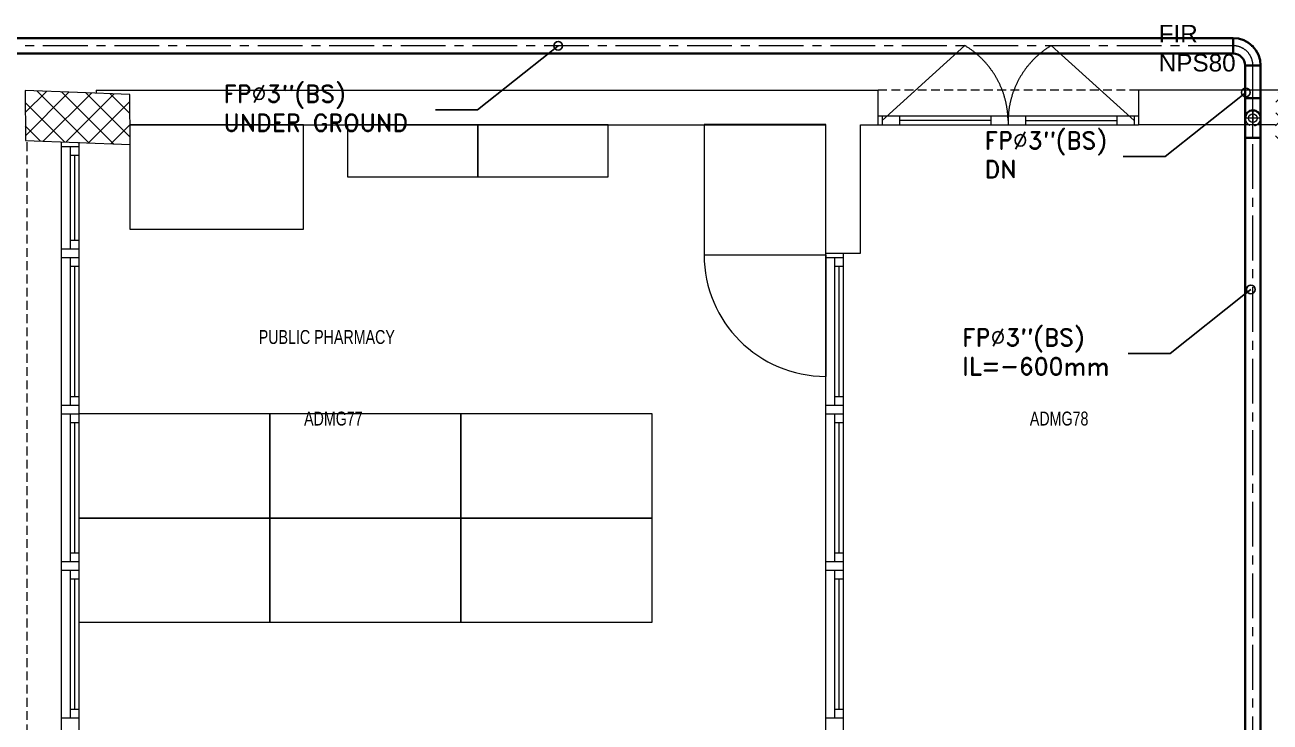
# Model space of a CAD drawing. Extents: x -234346 to 58427, y -132654 to -82394.
# Drawn here: x -148340 to -141171, y -97832 to -93817 of the extents above; entities that cross this region are included whole.
import ezdxf
from ezdxf import colors
from ezdxf.entities.mleader import LeaderData, LeaderLine
from ezdxf.math import Vec2, Vec3

# ---------------------------------------------------------------- set-up
doc = ezdxf.new("R2010")
doc.units = 0
doc.header["$LTSCALE"] = 8
for name, pattern in [('AXES', [50.800000000000004, 31.75, -6.35, 6.35, -6.35]), ('CACHE', [9.524999999999999, 6.35, -3.175]), ('DASHED', [19.049999999999997, 12.7, -6.35]), ('HIDDEN', [9.524999999999999, 6.35, -3.175])]:
    doc.linetypes.add(name, pattern=pattern)
doc.layers.get('0').update_dxf_attribs({"color": 9, "lineweight": 5})
for name, color, linetype, lineweight in [('72_EGR_BASE_TEXT', 9, 'Continuous', 5), ('72_EGR_EQP_TAG', 9, 'Continuous', 5), ('Aluminum', 9, 'Continuous', 5), ('C-HYDR-CTCH', 9, 'Continuous', 5), ('F-ANNO-TEXT-PL', 7, 'Continuous', 25), ('Hatch', 9, 'Continuous', 5), ('LOADING', 9, 'Continuous', 5), ('Proj', 9, 'Continuous', 5), ('Structure', 9, 'Continuous', 5), ('Walls', 9, 'Continuous', 5)]:
    doc.layers.add(name, color=color, linetype=linetype, lineweight=lineweight)
for name, color, linetype in [('F-FIR-S', 1, 'Continuous'), ('F-FIR-S-texts', 1, 'Continuous'), ('F-FIR-S-thin', 8, 'Continuous'), ('FIRE', 1, 'Continuous'), ('FIRE-thin', 8, 'Continuous')]:
    doc.layers.add(name, color=color, linetype=linetype)
doc.styles.add('ARIAL', font='arial.ttf')
doc.styles.add('ROMAND', font='romand.shx')
doc.styles.add('X3G_ENTITY_258862', font='swisscl.ttf', dxfattribs={"height": 200})
doc.styles.add('X3G_ENTITY_9EC9', font='swisscl.ttf', dxfattribs={"height": 0.2})
doc.styles.add('X3G_ENTITY_9ECA', font='swisscl.ttf', dxfattribs={"height": 0.2})

# ---------------------------------------------------------------- blocks, each defined once
blk = doc.blocks.new('_Origin')
at = {"color": 0, "linetype": 'ByBlock', "lineweight": -2}
blk.add_line((0, 0), (-1, 0), dxfattribs=at)
blk.add_circle((0, 0), 0.5, dxfattribs=at)
blk = doc.blocks.new('A$C47696aed')
at = {"layer": 'Hatch'}
h = blk.add_hatch(dxfattribs=at)
h.set_pattern_fill('ANSI37', color=256, scale=30)
h.set_pattern_definition([(45, (0, 0), (-67.35192090801866, 67.35192090801866), []), (135, (0, 0), (-67.35192090801866, -67.35192090801864), [])])
h.paths.add_polyline_path([(50952.65890286537, 21917.90117246215), (50348.72306925309, 21909.74587517308), (50352.61760289129, 21621.33843560587), (50956.55343653914, 21629.49373293482)])
h.paths.add_polyline_path([(43791.89540090831, 21910.13626871398), (43208.39156583045, 21904.72568193334), (43188.46127167926, 21613.33456440386), (43771.96510675712, 21618.74515118473)])
h.paths.add_polyline_path([(29414.94768239791, 21902.76746834489), (28815.84806079185, 21898.68783707242), (28810.13874411537, 21605.63425206556), (29409.23836577218, 21609.71388330683)])
h.paths.add_polyline_path([(36600.15027514659, 21904.93568402808), (35998.96405953518, 21897.44341075025), (35990.7440224078, 21611.78551922669), (36591.93023801921, 21619.27779250452)])
h.paths.add_polyline_path([(22195.711284091, 21912.03166619618), (21589.25982243335, 21890.17703984305), (21603.79236787627, 21597.64019584912), (22210.24382950296, 21619.49482215126)])
h.paths.add_polyline_path([(15459.09601511549, 21901.65291435295), (14237.15456092265, 21925.59205384576), (14230.73345924378, 21629.45733883325), (15452.6749134874, 21605.51819930947)])
h.paths.add_polyline_path([(15473.19471376156, 14701.56249209866), (14258.19266025955, 14685.84594365326), (14244.72114109108, 14393.41044957307), (15459.72319467506, 14409.1269980385)])
h.paths.add_polyline_path([(15447.11996749369, 7508.402531788915), (14244.04364118952, 7492.405785581917), (14238.33432461926, 7199.352200535828), (15441.41065086798, 7215.348946750863)])
h.paths.add_polyline_path([(15465.63960820156, 309.6858390090056), (14268.95654949057, 298.2553099577781), (14271.76910867799, 3.803327153204009), (15468.45216735778, 15.23385615343796)])
h.paths.add_polyline_path([(7830.616258125294, 311.793869010402), (7227.060697460089, 308.094510771567), (7237.70771341864, 22.62184820999028), (7841.263274032848, 26.321206479799)])
h.paths.add_polyline_path([(7815.177747422822, 7509.79877678794), (7218.354856322978, 7511.359757025028), (7218.237390204333, 7210.198693469865), (7815.060281253413, 7208.637713263512)])
h.paths.add_polyline_path([(7825.051300763618, 14699.3597865398), (7205.758578153327, 14700.59416233585), (7195.164288483786, 14397.63416323066), (7814.457011074301, 14396.39978751633)])
h.paths.add_polyline_path([(7801.739301570226, 21878.73653883673), (7201.079641937271, 21893.19244854827), (7197.456919316894, 21603.55150551582), (7798.116578867892, 21589.09559578425)])
h.paths.add_polyline_path([(602.6472432142982, 21876.85598163982), (-0.001488337053160649, 21899.56074538711), (1.875025053050194, 21611.24585035467), (604.5237566044161, 21588.54108660738)])
h.paths.add_polyline_path([(610.3638571500851, 7498.560115361353), (8.32448107311211, 7491.589490585211), (11.70087736262212, 7199.976667811396), (613.7402535262518, 7206.947292556519)])
h.paths.add_polyline_path([(627.8726603421455, 303.9411883235443), (29.48482373845764, 302.9426870569623), (34.34494512947276, 2.254511000355706), (632.7327817329206, 3.253012267403392)])
h.paths.add_polyline_path([(22214.579397097, 317.2174509044307), (21608.88848152617, 304.2747025873941), (21614.60176341841, 3.064878029519605), (22220.29267904023, 16.00762631557518)])
h.paths.add_polyline_path([(22208.06104650651, 7509.692103336565), (21613.67778440121, 7492.126863068665), (21615.78000571065, 7195.545372270743), (22210.16326784715, 7213.1106125894)])
h.paths.add_polyline_path([(22199.34692327329, 14717.72705893009), (21600.38867711509, 14710.04464918235), (21604.39563797368, 14409.8781215765), (22203.35388416285, 14417.56053137523)])
h.paths.add_polyline_path([(29399.66750759375, 14702.44688404421), (28797.72565343487, 14707.13775532017), (28801.97151180845, 14415.02994536212), (29403.91336601786, 14410.33907405473)])
h.paths.add_polyline_path([(29403.40066873003, 7519.803772830868), (28799.55744955875, 7502.214949066518), (28812.9979369659, 7202.141036008017), (29413.0970021314, 7223.191262779987)])
h.paths.add_polyline_path([(29419.54605692672, 303.7849725198466), (28815.68842769251, 310.3802863666751), (28813.29913857579, 24.67363384062992), (29417.15676781023, 18.07831999403425)])
h.paths.add_polyline_path([(36618.02385220304, 314.2458957131021), (36020.72316604503, 299.6894409519155), (36029.70771449502, -0.004199135113594821), (36627.00840060203, 14.55225565703586)])
h.paths.add_polyline_path([(36610.73667342984, 7502.578379449667), (36009.4578434038, 7504.519632709214), (36010.57381078927, 7207.292859660694), (36611.85264084628, 7205.351606452141)])
h.paths.add_polyline_path([(36574.25190127268, 14706.41894276603), (35993.40506970347, 14711.10490650241), (36013.1053391262, 14421.26891946048), (36593.95217069518, 14416.58295572386)])
h.paths.add_polyline_path([(43777.60976200271, 14705.69125746773), (43180.03123245714, 14719.43538219645), (43182.04912134632, 14427.51770865754), (43779.62765115742, 14413.77358389268)])
h.paths.add_polyline_path([(43778.63715867838, 7507.120847694809), (43210.20746167819, 7499.526144873118), (43212.03521401528, 7205.380501860986), (43780.46491111722, 7212.975204620743)])
h.paths.add_polyline_path([(43815.69234047201, 309.9641928793826), (43210.43045880413, 307.3081316433345), (43211.76684186887, 2.773851530393586), (43817.02872343501, 5.429912829073146)])
h.paths.add_polyline_path([(50989.89646114851, 309.4803125930484), (50401.94159457088, 325.5450213535223), (50388.73906247644, 18.31921976106605), (50976.69392905431, 2.254511000821367)])
h.paths.add_polyline_path([(50974.12643849663, 7508.860029341886), (50370.89691945701, 7509.950705887522), (50368.93175683683, 7213.435717841612), (50972.16127587669, 7212.345041296208)])
at = {"layer": 'C-HYDR-CTCH', "color": 4, "flags": 128}
blk.add_lwpolyline([(1.875025053042918, 21611.24585035467), (604.5237566044088, 21588.54108660738), (602.6472432143055, 21876.85598163982), (-0.001488337060436606, 21899.56074538711), (1.875025053042918, 21611.24585035467)], dxfattribs=at)
blk = doc.blocks.new('Refrigerator')
at = {"layer": 'LOADING'}
blk.add_line((-146949.8088483406, -95141.16304263599), (-146949.8088483406, -95841.16304263599), dxfattribs=at)
blk.add_lwpolyline([(-147649.8088483377, -94391.16304263599), (-147649.8088483377, -95141.16304263599), (-146949.8088483406, -95141.16304263599), (-146949.8088483406, -94391.16304263599), (-147649.8088483377, -94391.16304263599)], dxfattribs=at)
blk.add_arc((-146949.8088483406, -95141.16304263599), 699.9999999970896, 180, 270, dxfattribs=at)
blk = doc.blocks.new('GF1')
at = {"layer": 'Aluminum', "color": 9, "linetype": 'DASHED', "ltscale": 300}
for p, q in [((-143404.3671013077, -94367.61304256803), (-142928.6940639003, -93935.9652959436)), ((-141954.3671013077, -94367.6130425678), (-142430.7755919176, -93935.9652959436))]:
    blk.add_line(p, q, dxfattribs=at)
at = {"layer": 'Aluminum', "color": 9}
for p, q in [((-141929.3671013077, -94342.6130425678), (-143429.3671013077, -94342.61304256803)), ((-143429.3671013077, -94392.61304256803), (-141929.3671013077, -94392.61304256803)), ((-143404.3671013077, -94342.61304256803), (-143404.3671013077, -94392.61304256803)), ((-143304.3671013077, -94342.61304256803), (-143304.3671013077, -94392.61304256803)), ((-142779.7348279089, -94367.61304256803), (-143304.3671013077, -94367.61304256803)), ((-142779.7348279089, -94342.61304256803), (-142779.7348279089, -94392.61304256803)), ((-142679.7348279089, -94342.61304256803), (-142679.7348279089, -94392.61304256803)), ((-142579.7348279089, -94342.61304256803), (-142579.7348279089, -94392.61304256803)), ((-142579.7348279089, -94367.61304256803), (-142054.3671013077, -94367.6130425678)), ((-142054.3671013077, -94342.6130425678), (-142054.3671013077, -94392.61304256803)), ((-141954.3671013077, -94342.6130425678), (-141954.3671013077, -94392.61304256803)), ((-148129.3671013073, -101171.7926493181), (-148129.3671013077, -94492.61304256803)), ((-148129.3671013077, -94517.61304256803), (-148029.3671013077, -94517.61304256803)), ((-148079.3671013077, -94517.61304256803), (-148079.3671013077, -95107.20284594304)), ((-148029.3671013077, -94492.61304256803), (-148029.3671013077, -101171.7926493181)), ((-148079.3671013077, -94567.61304256803), (-148029.3671013077, -94567.61304256803)), ((-148054.3671013077, -94567.61304256803), (-148054.3671013077, -95057.20284594304)), ((-148129.3671013077, -95107.20284594304), (-148029.3671013077, -95107.20284594304)), ((-148079.3671013077, -95057.20284594304), (-148029.3671013077, -95057.20284594304)), ((-148129.3671013077, -95157.20284594304), (-148029.3671013077, -95157.20284594304)), ((-148079.3671013077, -95157.20284594304), (-148079.3671013077, -96007.20284594304)), ((-143729.3671013073, -100532.202845943), (-143729.3671013077, -95132.20284594304)), ((-143729.3671013077, -95157.20284594374), (-143629.3671013077, -95157.20284594374)), ((-143679.3671013077, -95157.20284594374), (-143679.3671013077, -96007.20284594374)), ((-143629.3671013077, -95132.20284594304), (-143629.3671013077, -100532.202845943)), ((-148079.3671013077, -95207.20284594304), (-148029.3671013077, -95207.20284594304)), ((-148054.3671013077, -95207.20284594304), (-148054.3671013077, -95957.20284594304)), ((-143679.3671013077, -95207.20284594374), (-143629.3671013077, -95207.20284594374)), ((-143654.3671013077, -95207.20284594374), (-143654.3671013077, -95957.20284594374)), ((-148079.3671013077, -95957.20284594304), (-148029.3671013077, -95957.20284594304)), ((-143679.3671013077, -95957.20284594374), (-143629.3671013077, -95957.20284594374)), ((-148129.3671013077, -96007.20284594304), (-148029.3671013077, -96007.20284594304)), ((-143729.3671013077, -96007.20284594374), (-143629.3671013077, -96007.20284594374)), ((-148129.3671013077, -96057.20284594304), (-148029.3671013077, -96057.20284594304)), ((-148079.3671013077, -96057.20284594304), (-148079.3671013077, -96907.20284594304)), ((-148079.3671013077, -96107.20284594304), (-148029.3671013077, -96107.20284594304)), ((-148054.3671013077, -96107.20284594304), (-148054.3671013077, -96857.20284594304)), ((-143729.3671013077, -96057.20284594374), (-143629.3671013077, -96057.20284594374)), ((-143679.3671013077, -96057.20284594374), (-143679.3671013077, -96907.20284594374)), ((-143679.3671013077, -96107.20284594374), (-143629.3671013077, -96107.20284594374)), ((-143654.3671013077, -96107.20284594374), (-143654.3671013077, -96857.20284594374)), ((-148129.3671013077, -96907.20284594304), (-148029.3671013077, -96907.20284594304)), ((-148079.3671013077, -96857.20284594304), (-148029.3671013077, -96857.20284594304)), ((-143729.3671013077, -96907.20284594374), (-143629.3671013077, -96907.20284594374)), ((-143679.3671013077, -96857.20284594374), (-143629.3671013077, -96857.20284594374)), ((-148129.3671013077, -96957.20284594304), (-148029.3671013077, -96957.20284594304)), ((-148079.3671013077, -96957.20284594304), (-148079.3671013077, -97807.20284594304)), ((-143729.3671013077, -96957.20284594374), (-143629.3671013077, -96957.20284594374)), ((-143679.3671013077, -96957.20284594374), (-143679.3671013077, -97807.20284594374)), ((-148079.3671013077, -97007.20284594304), (-148029.3671013077, -97007.20284594304)), ((-148054.3671013077, -97007.20284594304), (-148054.3671013077, -97757.20284594304)), ((-143679.3671013077, -97007.20284594374), (-143629.3671013077, -97007.20284594374)), ((-143654.3671013077, -97007.20284594374), (-143654.3671013077, -97757.20284594374)), ((-148079.3671013077, -97757.20284594304), (-148029.3671013077, -97757.20284594304)), ((-143679.3671013077, -97757.20284594374), (-143629.3671013077, -97757.20284594374)), ((-148129.3671013077, -97807.20284594304), (-148029.3671013077, -97807.20284594304)), ((-143729.3671013077, -97807.20284594374), (-143629.3671013077, -97807.20284594374))]:
    blk.add_line(p, q, dxfattribs=at)
at = {"layer": 'Aluminum', "color": 9, "linetype": 'DASHED', "ltscale": 300}
for centre, radius, start, end in [((-143191.7256589516, -94375.29200529103), 512.0484132774873, 0.8592715750042205, 59.09040023142188), ((-142167.7439968667, -94375.2920052908), 512.0484132775078, 120.9095997685781, 179.1407284249958)]:
    blk.add_arc(centre, radius, start, end, dxfattribs=at)
at = {"layer": 'LOADING', "color": 9}
for points in [[(-147734.9283999256, -94392.61304256803), (-147734.9283999256, -94992.61304256803), (-146734.9283999256, -94992.61304256803), (-146734.9283999256, -94392.61304256803)], [(-146482.1477506167, -94392.61304256803), (-146482.1477506167, -94692.61304256803), (-145732.1477506167, -94692.61304256803), (-145732.1477506167, -94392.61304256803)], [(-145732.1477506167, -94392.61304256803), (-145732.1477506167, -94692.61304256803), (-144982.1477506167, -94692.61304256803), (-144982.1477506167, -94392.61304256803)], [(-148029.3671013077, -96057.20284594304), (-148029.3671013077, -96657.20284594304), (-146929.3671013077, -96657.20284594304), (-146929.3671013077, -96057.20284594304)], [(-146929.3671013077, -96057.20284594304), (-146929.3671013077, -96657.20284594304), (-145829.3671013077, -96657.20284594304), (-145829.3671013077, -96057.20284594304)], [(-145829.3671013077, -96057.20284594304), (-145829.3671013077, -96657.20284594304), (-144729.3671013077, -96657.20284594304), (-144729.3671013077, -96057.20284594304)], [(-148029.3671013077, -96657.20284594304), (-148029.3671013077, -97257.20284594304), (-146929.3671013077, -97257.20284594304), (-146929.3671013077, -96657.20284594304)], [(-146929.3671013077, -96657.20284594304), (-146929.3671013077, -97257.20284594304), (-145829.3671013077, -97257.20284594304), (-145829.3671013077, -96657.20284594304)], [(-145829.3671013077, -96657.20284594304), (-145829.3671013077, -97257.20284594304), (-144729.3671013077, -97257.20284594304), (-144729.3671013077, -96657.20284594304)]]:
    blk.add_lwpolyline(points, close=True, dxfattribs=at)
at = {"layer": 'Proj', "color": 9, "linetype": 'HIDDEN'}
for p, q in [((-141929.3671013077, -94192.61304256803), (-143429.3671013073, -94192.61304256803)), ((-148329.3671013077, -94492.61304256803), (-148329.3671013077, -101171.7926493181))]:
    blk.add_line(p, q, dxfattribs=at)
at = {"layer": 'Walls', "color": 9}
for p, q in [((-147929.3671013077, -94192.61304256797), (-143429.3671013077, -94192.61304256797)), ((-147929.3671013077, -94192.61304256797), (-147929.3671013077, -94210.72891657171)), ((-143429.3671013077, -94192.61304256797), (-143429.3671013077, -94392.61304256803)), ((-141929.3671013073, -94192.61304256803), (-141929.3671013073, -94392.81436007493)), ((-140479.1557589744, -94192.61304256803), (-141929.3671013073, -94192.61304256803)), ((-147734.9283999256, -94392.61304256803), (-143729.3671013077, -94392.61304256803)), ((-143729.3671013077, -95132.20284594304), (-143729.3671013077, -94392.61304256803)), ((-143529.3671013077, -95132.20284594304), (-143529.3671013077, -94392.61304256803)), ((-143529.3671013077, -94392.61304256803), (-143429.3671013077, -94392.61304256803)), ((-141140.0189197718, -94392.4798135318, 5.889685836021185e-07), (-141929.3671013073, -94392.81436007493, -3.544191063834592e-07)), ((-143729.3671013077, -95132.20284594304), (-143529.3671013077, -95132.20284594304))]:
    blk.add_line(p, q, dxfattribs=at)
at = {"layer": 'LOADING', "color": 9}
blk.add_blockref('Refrigerator', (3220.441747032863, 0), dxfattribs=at)
at = {"layer": 'Structure', "color": 9}
blk.add_blockref('A$C47696aed', (-148338.7120464381, -116094.8675535629, 5.889685836021185e-07), dxfattribs=at)
at = {"layer": '72_EGR_BASE_TEXT', "color": 9, "char_height": 80, "attachment_point": 2}
for s, insert, style in [('PUBLIC PHARMACY', (-146601.7516196369, -95574.44586855837, 5.890267910826207e-07), 'X3G_ENTITY_258862'), ('ADMG77', (-146563.7758701156, -96044.12437074783), 'X3G_ENTITY_9ECA'), ('ADMG78', (-142385.8054803942, -96044.12437074783), 'X3G_ENTITY_9EC9')]:
    blk.add_mtext(s, dxfattribs=dict(at, insert=insert, style=style))
blk = doc.blocks.new('FFGF')
at = {"layer": 'F-FIR-S', "linetype": 'Continuous', "lineweight": 15, "ltscale": 1.014}
blk.add_circle((-141270.1497602136, -94353.81420709018), 25, dxfattribs=at)
at = {"layer": 'F-FIR-S', "lineweight": 50, "ltscale": 1.014}
blk.add_arc((-141271.3997602136, -93942.52928356652), 1.25, 0, 90, dxfattribs=at)
at = {"layer": 'F-FIR-S-thin', "linetype": 'AXES', "lineweight": 20, "ltscale": 1.014}
for p, q in [((-141270.1497602136, -94313.81420709018), (-141270.1497602136, -94393.81420706038)), ((-141230.1497602285, -94353.81420709018), (-141310.1497602136, -94353.81420709018))]:
    blk.add_line(p, q, dxfattribs=at)
at = {"layer": 'FIRE', "lineweight": 35, "ltscale": 1.014}
for p, q in [((-141384.6497602136, -93892.740799619), (-150467.5217103333, -93892.740799619)), ((-141384.6497602136, -93981.64079962496), (-141384.6497602136, -93892.740799619)), ((-141384.6497602136, -93981.64079962496), (-150467.5217103333, -93981.64079962496)), ((-141314.5997602165, -94239.31420706038), (-141314.5997602165, -94051.69079960708)), ((-141314.5997602165, -94051.69079960708), (-141225.6997602106, -94051.69079960708)), ((-141225.6997602106, -94239.31420706038), (-141225.6997602106, -94051.69079960708)), ((-141314.5997602165, -94353.81420709018), (-141314.5997602165, -94239.31420706038)), ((-141314.5997602165, -94239.31420706038), (-141225.6997602106, -94239.31420706038)), ((-141225.6997602106, -94353.81420709018), (-141225.6997602106, -94239.31420706038)), ((-141314.5997602165, -94468.31420709018), (-141314.5997602165, -94353.81420709018)), ((-141225.6997602106, -94468.31420709018), (-141225.6997602106, -94353.81420709018)), ((-141314.5997602165, -104238.9997601343), (-141314.5997602165, -94468.31420709018)), ((-141314.5997602165, -94468.31420709018), (-141225.6997602106, -94468.31420709018)), ((-141225.6997602106, -104238.9997601343), (-141225.6997602106, -94468.31420709018))]:
    blk.add_line(p, q, dxfattribs=at)
for centre, radius, end in [((-141384.6497602136, -94051.69079960708), 158.95, 90), ((-141384.6497602136, -94051.69079960708), 70.05, 90), ((-141270.1497602136, -94353.81420709018), 44.45000000001187, 180)]:
    blk.add_arc(centre, radius, 0, end, dxfattribs=at)
at = {"layer": 'FIRE-thin', "linetype": 'AXES', "lineweight": 20, "ltscale": 1.014}
for p, q in [((-141384.6497602136, -93937.19079960708), (-150467.5217103333, -93937.19079960708)), ((-141270.1497602136, -94239.31420706038), (-141270.1497602136, -94051.69079960708)), ((-141270.1497602136, -94353.81420709018), (-141270.1497602136, -94239.31420706038)), ((-141270.1497602136, -94468.31420709018), (-141270.1497602136, -94353.81420709018)), ((-141270.1497602136, -104238.9997601343), (-141270.1497602136, -94468.31420709018))]:
    blk.add_line(p, q, dxfattribs=at)
blk.add_arc((-141384.6497602136, -94051.69079960708), 114.5, 0, 90, dxfattribs=at)
at = {"layer": 'FIRE-thin', "linetype": 'CACHE', "lineweight": 20, "ltscale": 1.014}
blk.add_arc((-141270.1497602136, -94353.81420709018), 44.45000000001187, 180, 0, dxfattribs=at)
at = {"layer": 'F-FIR-S-texts', "lineweight": 15, "style": 'ARIAL'}
for s, p in [('FIR', (-141813.0429629505, -93917.03611479525)), ('NPS80', (-141812.2244090558, -94085.40810204868))]:
    blk.add_text(s, height=100, dxfattribs=at).set_placement(p)
at = {"layer": 'F-ANNO-TEXT-PL', "ltscale": 1.011}
ml = blk.add_multileader_mtext('Standard', dxfattribs=at)
ml.set_content('\\A1;FP%%C3"(BS)\\P{\\C1;UNDER GROUND}', color=256, style='ROMAND')
ml.set_leader_properties(color=256)
ml.set_arrow_properties(name='ORIGIN')
ml.build(insert=Vec2(0, 0))
ml.multileader.update_dxf_attribs({"text_left_attachment_type": 2, "text_right_attachment_type": 2, "dogleg_length": 124.1954879153709, "arrow_head_size": 50})
ctx = ml.context
ctx.base_point, ctx.char_height, ctx.arrow_head_size, ctx.landing_gap_size, ctx.plane_origin, ctx.plane_x_axis, ctx.plane_y_axis = Vec3(-147247.149235972, -94306.58503709633, 1.535707348209507e-09), 100, 50, 50, Vec3(-146596.3352232452, -94934.12098041155), Vec3(0.9999999999453071, 1.045877037983423e-05, -3.383039458371172e-23), Vec3(-1.045877037983423e-05, 0.9999999999453071, 2.964448994076645e-12)
ctx.left_attachment, ctx.right_attachment = 2, 2
notes = []
notes.append((ctx, [(1, (1, 1, 0), (-145733.3245761059, -94306.56920435182, 1.535707348158294e-09), (-0.9999999999453071, -1.045877037983423e-05, 3.383039458371172e-23), 242.3960885203427, [(1, [(-145269.5760852378, -93937.17335256973, 2.630748131140755e-09)], 0, [])])]))
ctx.mtext.insert, ctx.mtext.text_direction, ctx.mtext.rotation, ctx.mtext.width, ctx.mtext.flow_direction, ctx.mtext.extrusion = Vec3(-147197.1507300848, -94163.72737130849, 1.959200061647336e-09), Vec3(0.9999999999453071, 1.045877037983423e-05, -3.383039458371172e-23), 1.04587703800249e-05, 2003.352693162566, 5, Vec3(3.100452516275057e-17, -2.964448993913593e-12, 1)
ml = blk.add_multileader_mtext('Standard', dxfattribs=at)
ml.set_content('\\A1;FP%%C3"(BS)\\P{\\C1;DN }', color=256, style='ROMAND')
ml.set_leader_properties(color=256)
ml.set_arrow_properties(name='ORIGIN')
ml.build(insert=Vec2(0, 0))
ml.multileader.update_dxf_attribs({"text_left_attachment_type": 2, "text_right_attachment_type": 2, "dogleg_length": 124.1954879153709, "arrow_head_size": 50})
ctx = ml.context
ctx.base_point, ctx.char_height, ctx.arrow_head_size, ctx.landing_gap_size, ctx.plane_origin, ctx.plane_x_axis, ctx.plane_y_axis = Vec3(-142864.6448885705, -94574.86293985939, 1.535707348195169e-09), 100, 50, 50, Vec3(-142637.64039963, -95202.4033157011), Vec3(0.9999999999453071, 1.045877037983423e-05, -3.383039458371172e-23), Vec3(-1.045877037983423e-05, 0.9999999999453071, 2.964448994076644e-12)
ctx.left_attachment, ctx.right_attachment = 2, 2
notes.append((ctx, [(1, (1, 1, 0), (-141774.6297524907, -94574.85153964137, 1.535707348158294e-09), (-0.9999999999453071, -1.045877037983423e-05, 3.383039458371172e-23), 242.3960885203427, [(1, [(-141310.8812616226, -94205.45568785928, 2.630748131140755e-09)], 0, [])])]))
ctx.mtext.insert, ctx.mtext.text_direction, ctx.mtext.rotation, ctx.mtext.width, ctx.mtext.flow_direction, ctx.mtext.extrusion = Vec3(-142814.6463826833, -94432.00527407155, 1.959200061632998e-09), Vec3(0.9999999999453071, 1.045877037983423e-05, -3.383039458371172e-23), 1.04587703800249e-05, 2003.352693162566, 5, Vec3(3.100452516275057e-17, -2.964448993913593e-12, 1)
ml = blk.add_multileader_mtext('Standard', dxfattribs=at)
ml.set_content('\\A1;FP%%C3"(BS)\\P{\\C1;IL=-600mm   }', color=256, style='ROMAND')
ml.set_leader_properties(color=256)
ml.set_arrow_properties(name='ORIGIN')
ml.build(insert=Vec2(0, 0))
ml.multileader.update_dxf_attribs({"text_left_attachment_type": 2, "text_right_attachment_type": 2, "dogleg_length": 124.1954879153709, "arrow_head_size": 50})
ctx = ml.context
ctx.base_point, ctx.char_height, ctx.arrow_head_size, ctx.landing_gap_size, ctx.plane_origin, ctx.plane_x_axis, ctx.plane_y_axis = Vec3(-142993.5042309181, -95709.51880974739, 1.535707348200486e-09), 100, 50, 50, Vec3(-142609.3568848434, -96337.05754206804), Vec3(0.9999999999453071, 1.045877037983423e-05, -3.383039458371172e-23), Vec3(-1.045877037983423e-05, 0.9999999999453071, 2.964448994076643e-12)
ctx.left_attachment, ctx.right_attachment = 2, 2
notes.append((ctx, [(1, (1, 1, 0), (-141746.3462377041, -95709.50576600831, 1.535707348158294e-09), (-0.9999999999453071, -1.045877037983423e-05, 3.383039458371172e-23), 242.3960885203427, [(1, [(-141282.597746836, -95340.10991422622, 2.630748131140755e-09)], 0, [])])]))
ctx.mtext.insert, ctx.mtext.text_direction, ctx.mtext.rotation, ctx.mtext.width, ctx.mtext.flow_direction, ctx.mtext.extrusion = Vec3(-142943.5057250309, -95566.66114395954, 1.959200061638314e-09), Vec3(0.9999999999453071, 1.045877037983423e-05, -3.383039458371172e-23), 1.04587703800249e-05, 2003.352693162566, 5, Vec3(3.100452516275057e-17, -2.964448993913593e-12, 1)
for ctx, leaders in notes:
    for number, flags, end, landing, length, lines in leaders:
        leader = LeaderData()
        leader.index, (leader.has_last_leader_line, leader.has_dogleg_vector, leader.attachment_direction) = number, flags
        leader.last_leader_point, leader.dogleg_vector, leader.dogleg_length = Vec3(end), Vec3(landing), length
        for number, points, colour, breaks in lines:
            line = LeaderLine()
            line.index, line.vertices, line.color, line.breaks = number, Vec3.list(points), colors.encode_raw_color(colour), breaks
            leader.lines.append(line)
        ctx.leaders.append(leader)

msp = doc.modelspace()

# ---------------------------------------------------------------- block references
at = {"layer": '72_EGR_EQP_TAG'}
msp.add_blockref('GF1', (0, 0), dxfattribs=at)
at = {"layer": 'FIRE'}
msp.add_blockref('FFGF', (0, 0), dxfattribs=at)

doc.saveas('drawing.dxf')
